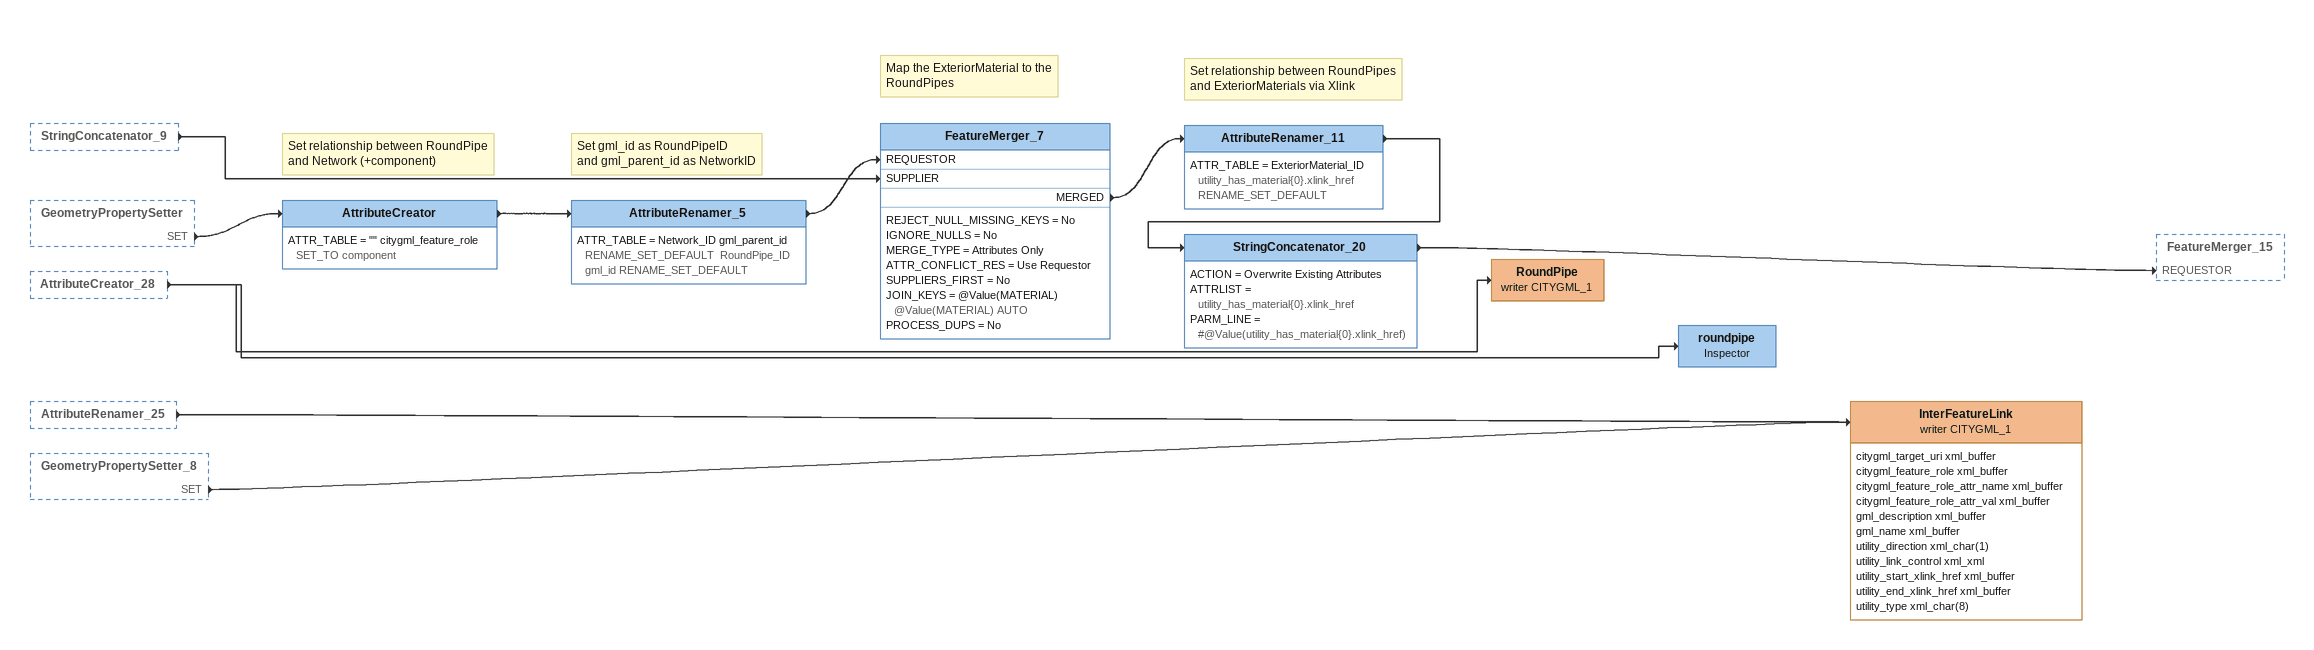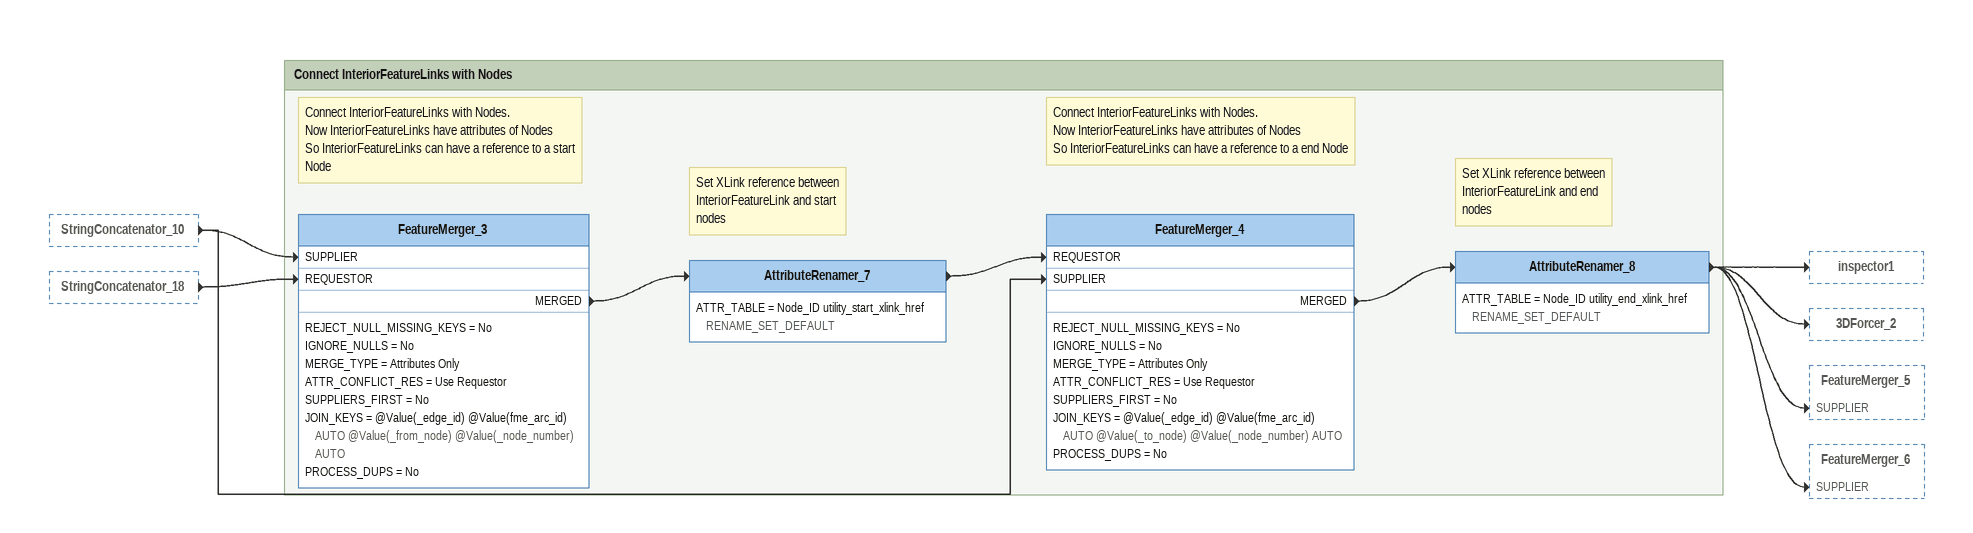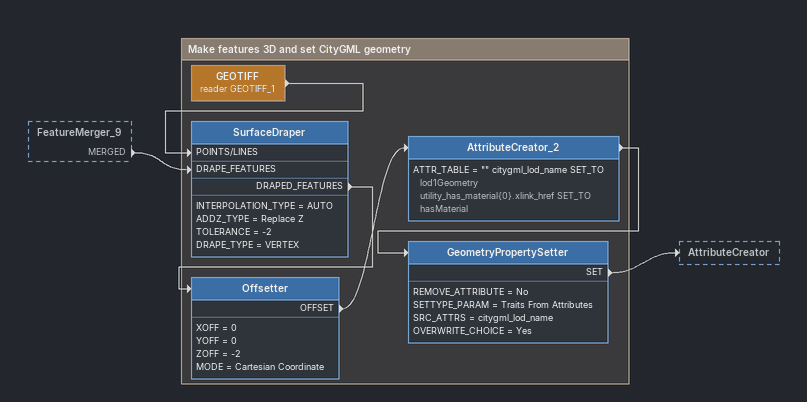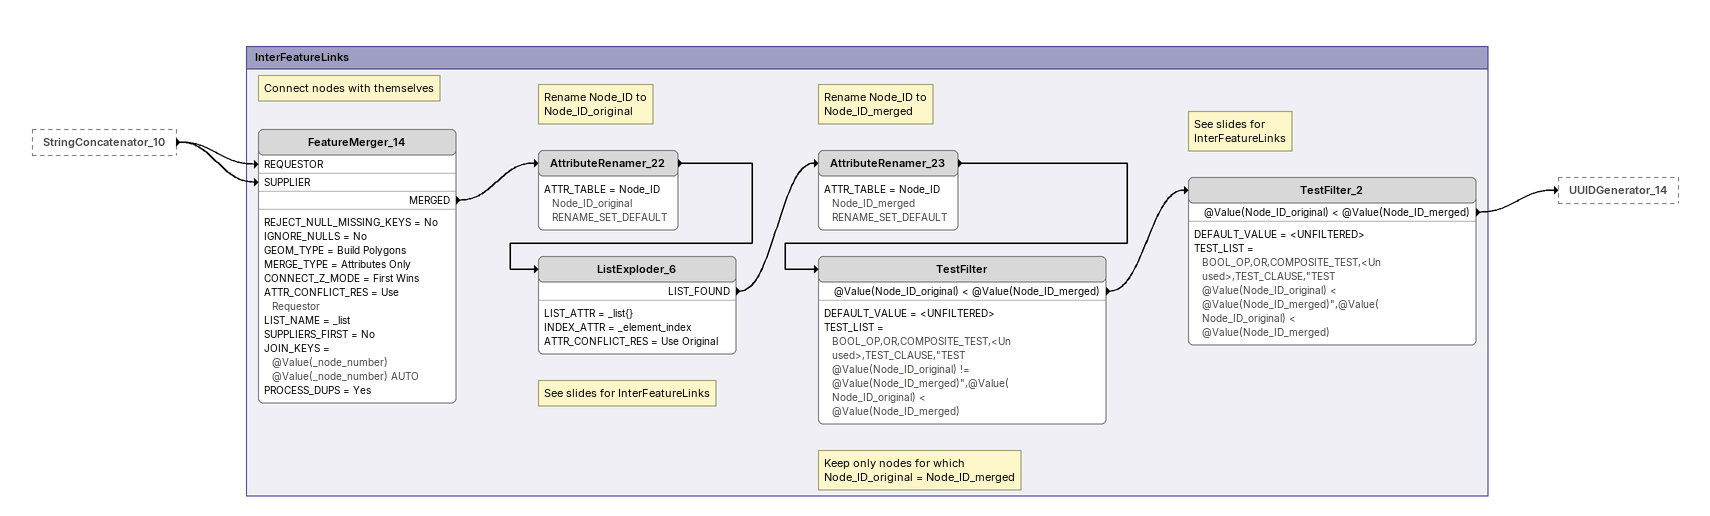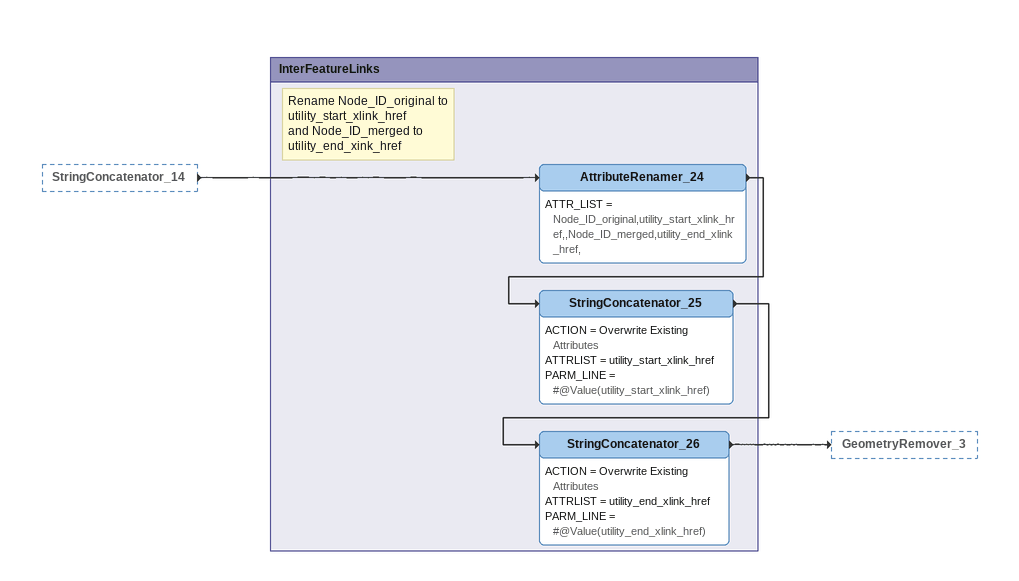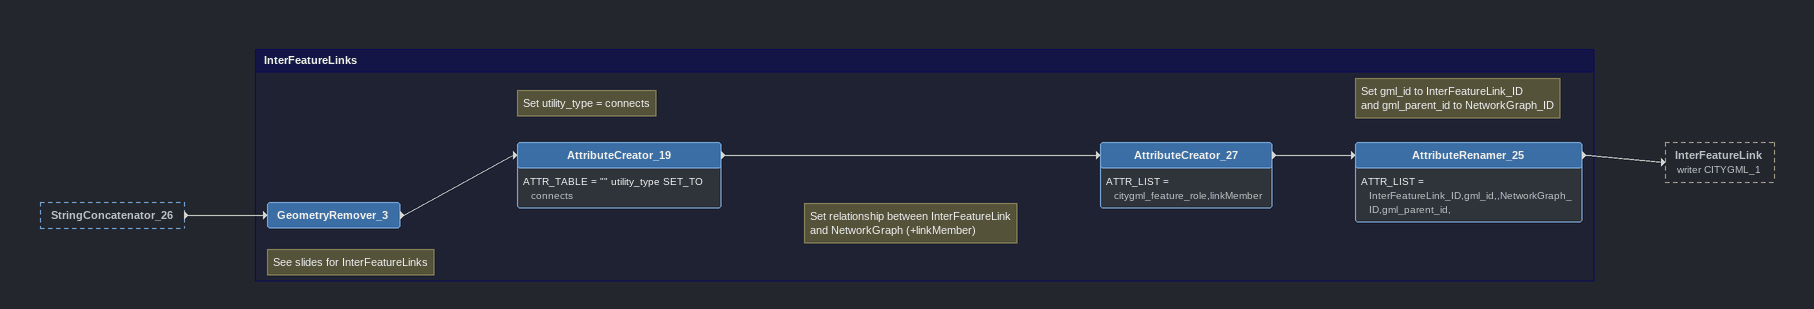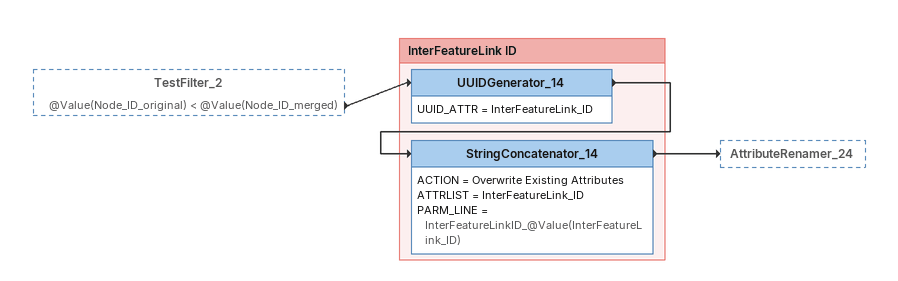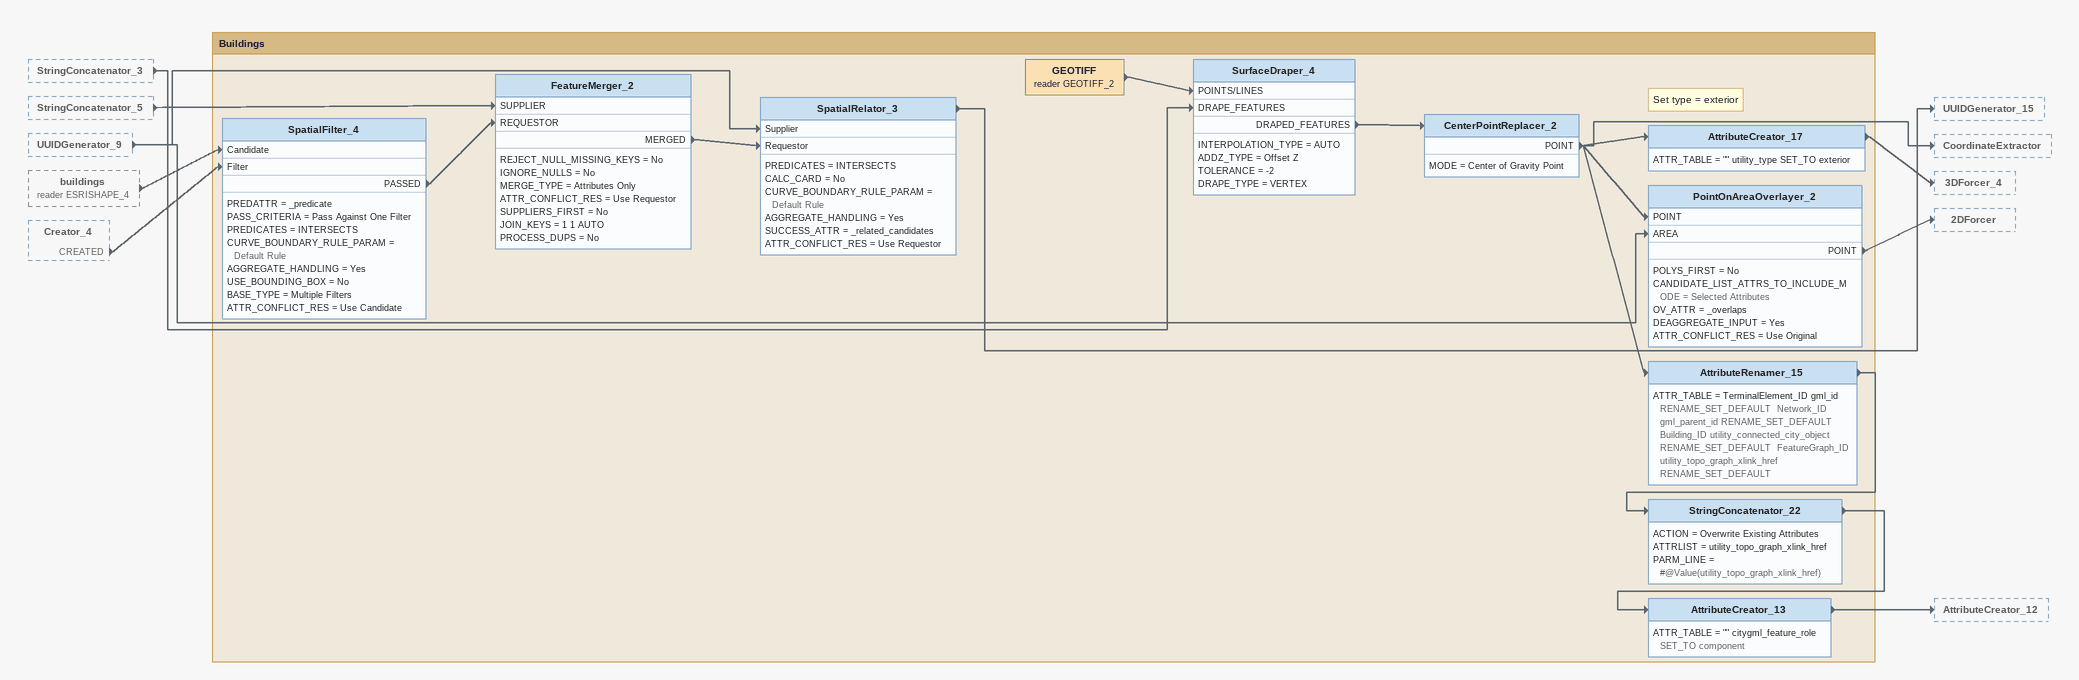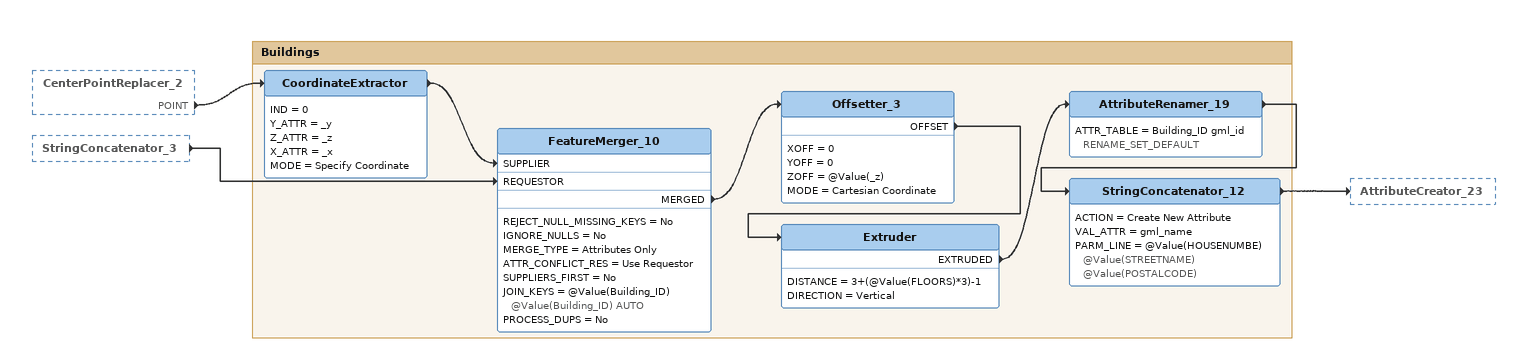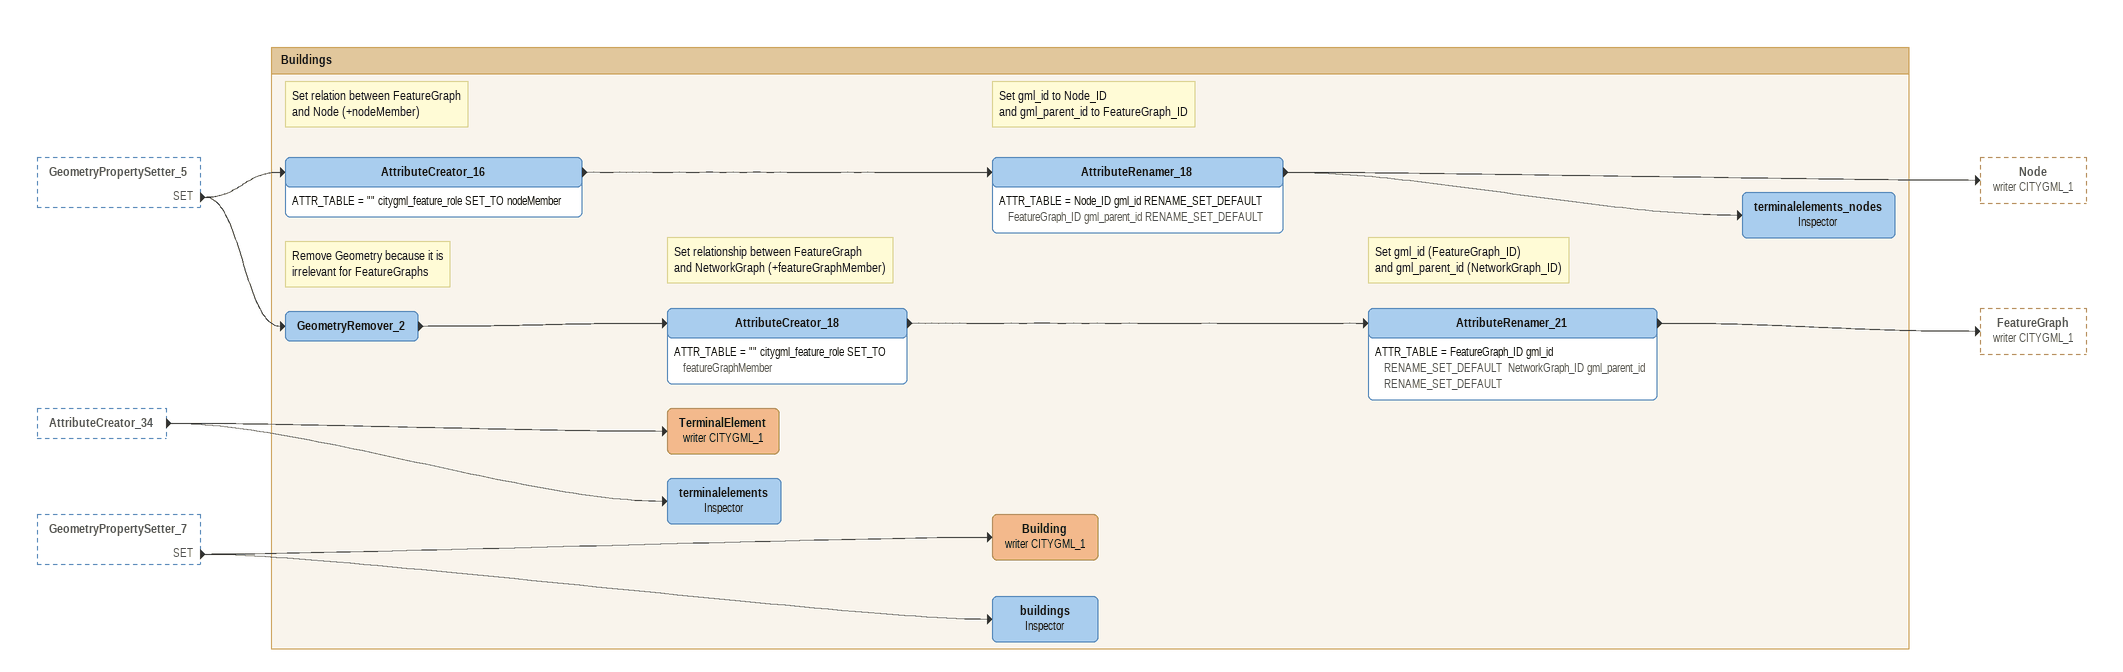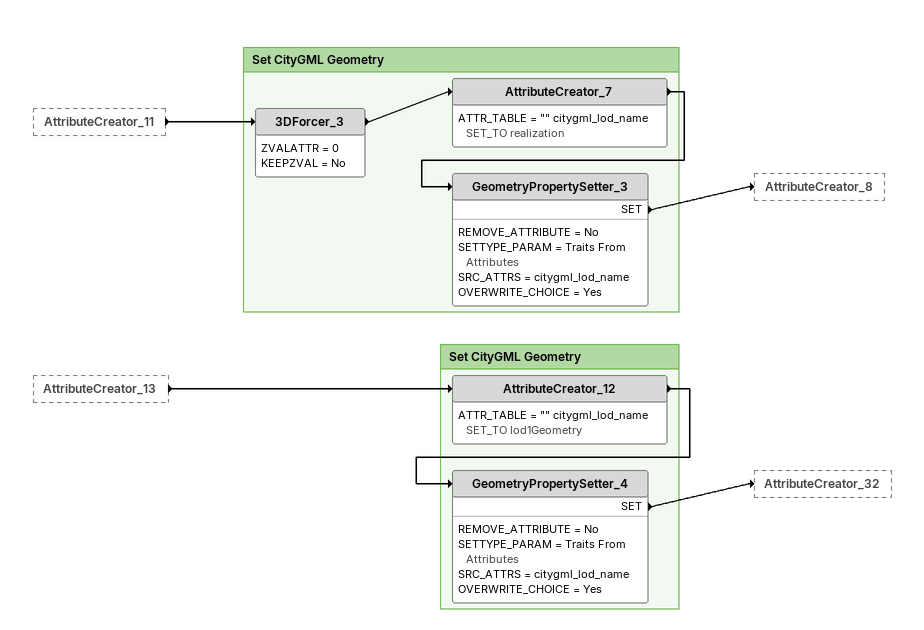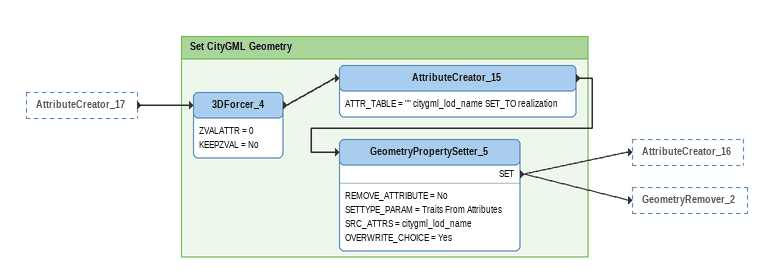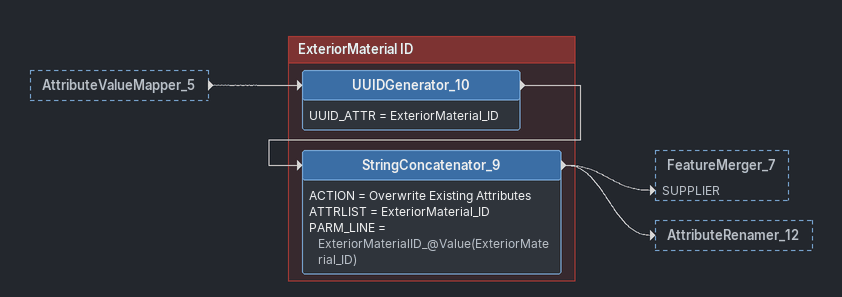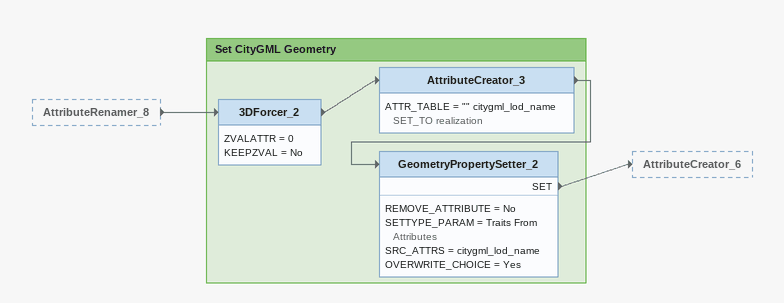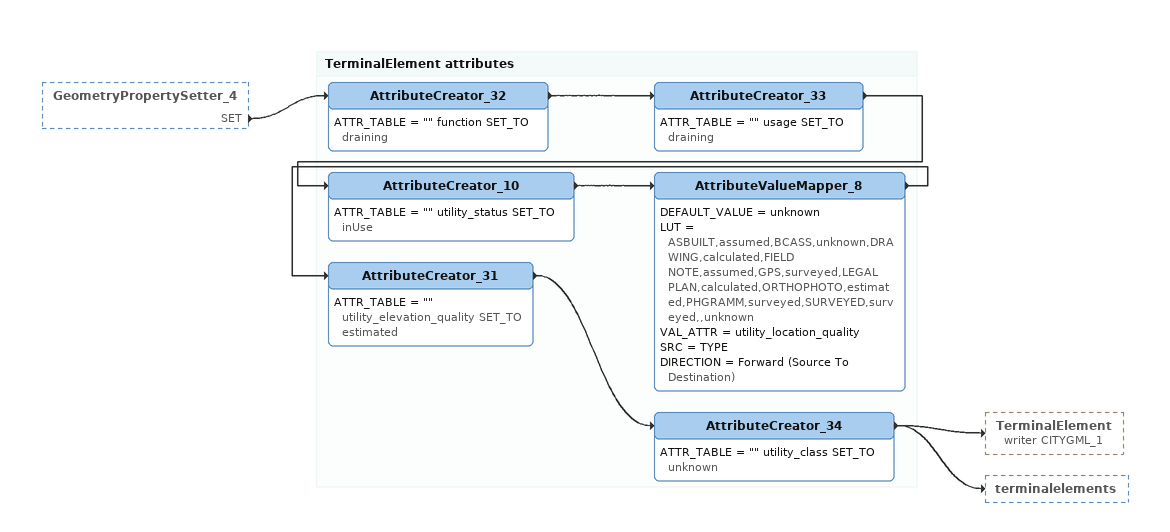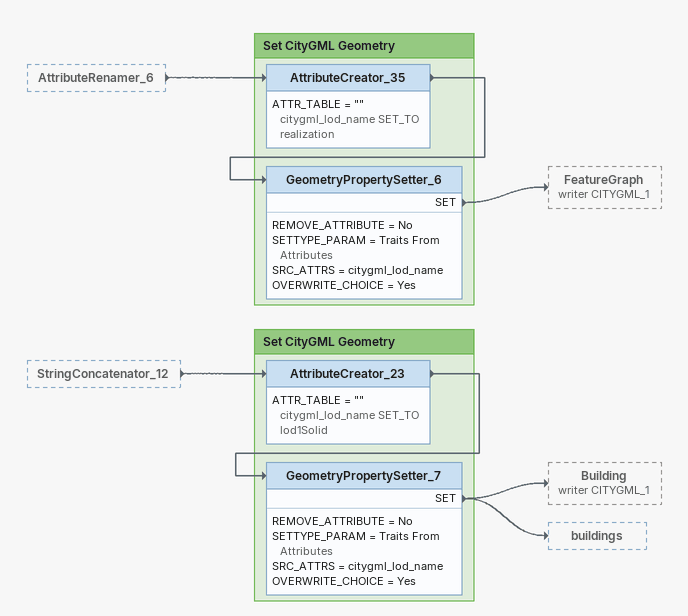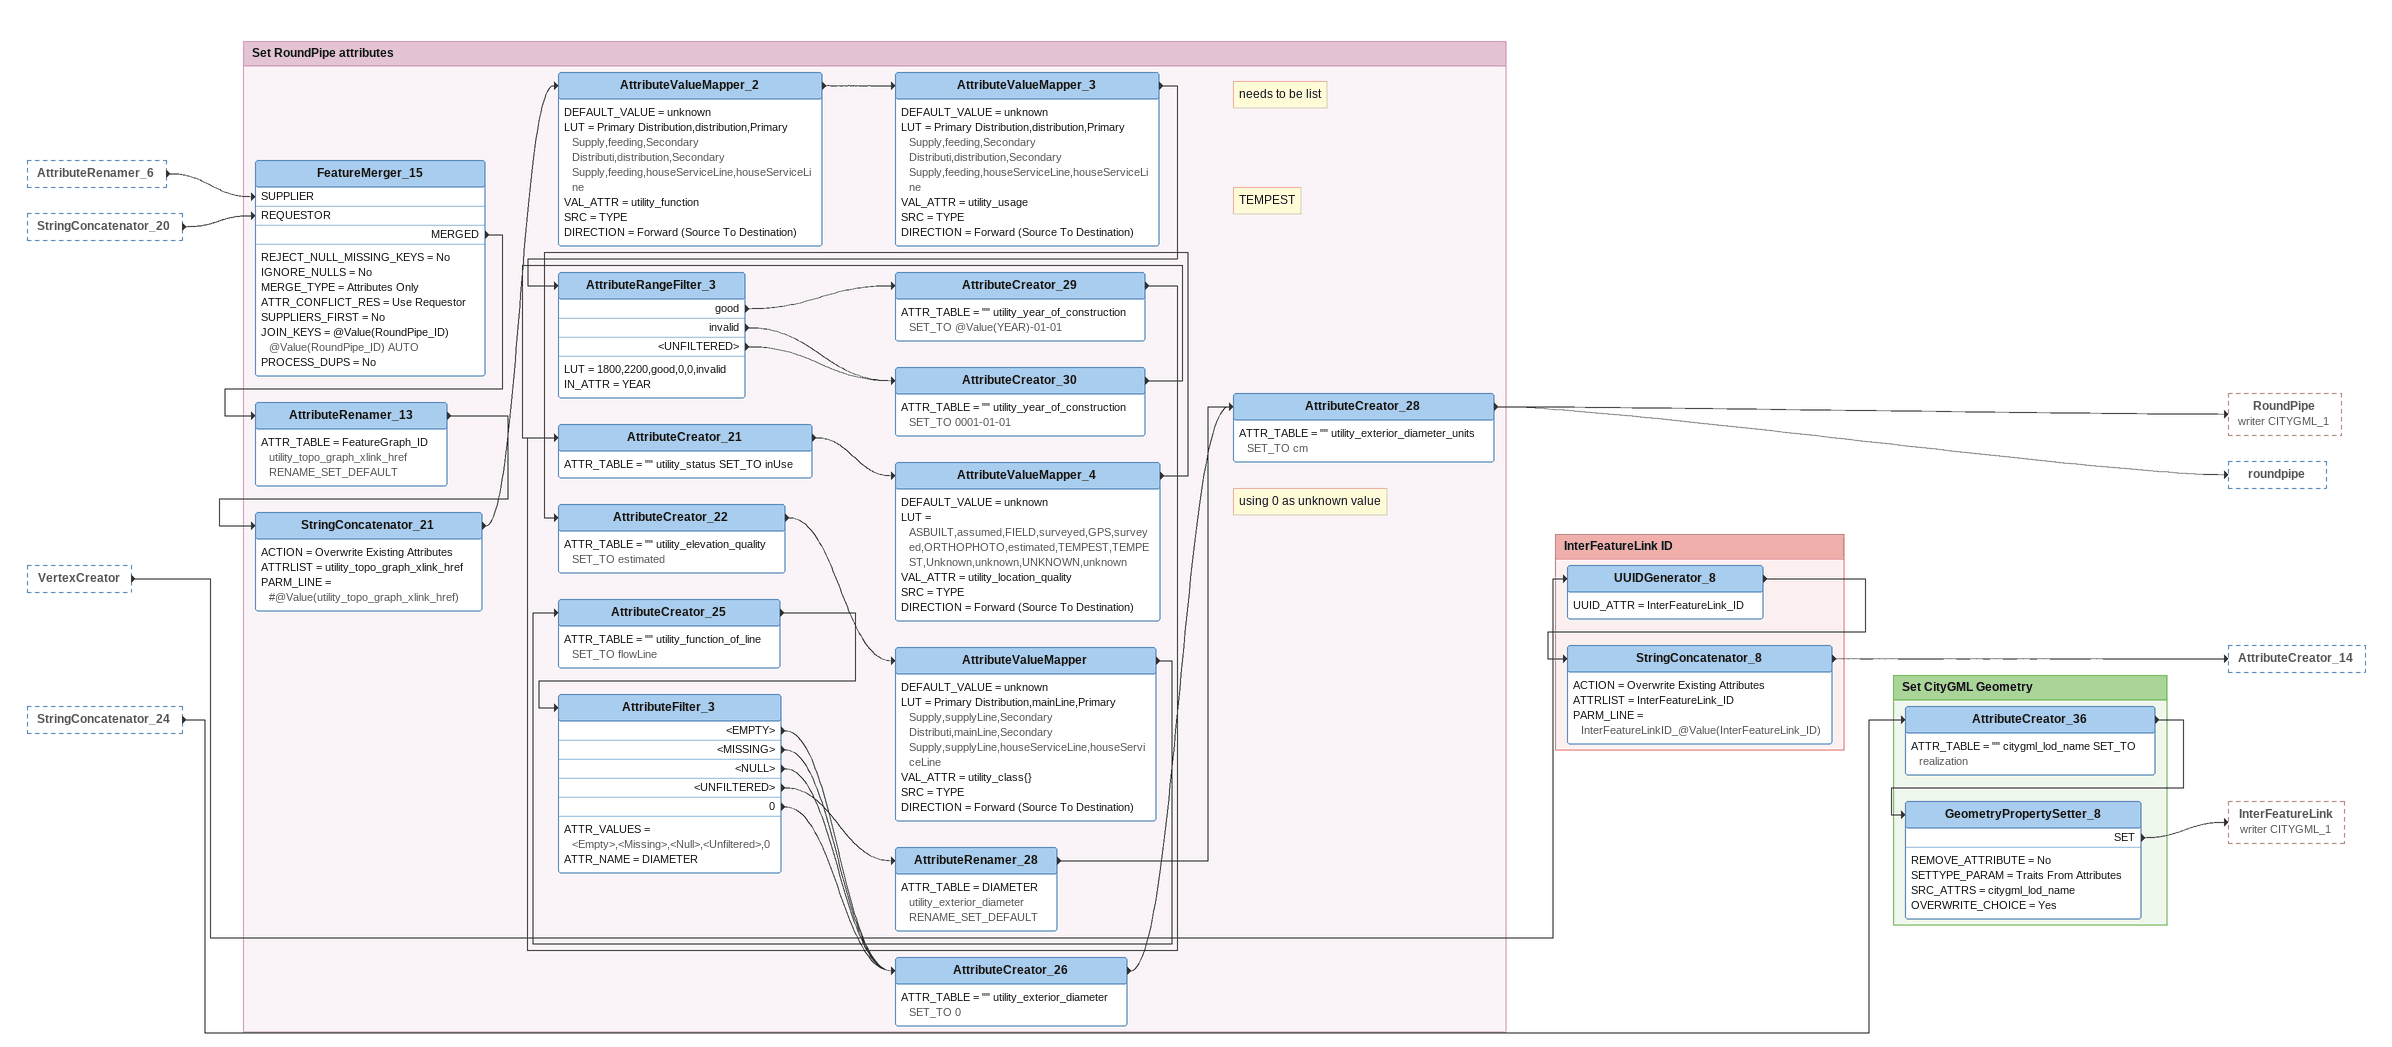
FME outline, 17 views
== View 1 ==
StringConcatenator_9 [outside]
    -> FeatureMerger_7 [SUPPLIER]
GeometryPropertySetter [outside]
    SET -> AttributeCreator
AttributeCreator_28 [outside]
    -> RoundPipe (writer CITYGML_1)
    -> roundpipe
AttributeRenamer_25 [outside]
    -> InterFeatureLink (writer CITYGML_1)
GeometryPropertySetter_8 [outside]
    SET -> InterFeatureLink (writer CITYGML_1)
InterFeatureLink (writer CITYGML_1)
    attributes: citygml_target_uri xml_buffer, citygml_feature_role xml_buffer, citygml_feature_role_attr_name xml_buffer, citygml_feature_role_attr_val xml_buffer, gml_description xml_buffer, gml_name xml_buffer, utility_direction xml_char(1), utility_link_control xml_xml, utility_start_xlink_href xml_buffer, utility_end_xlink_href xml_buffer, utility_type xml_char(8)
Note: Set relationship between RoundPipe / and Network (+component)
AttributeCreator
    ATTR_TABLE = "" citygml_feature_role SET_TO component
    -> AttributeRenamer_5
Note: Set gml_id as RoundPipeID / and gml_parent_id as NetworkID
AttributeRenamer_5
    ATTR_TABLE = Network_ID gml_parent_id RENAME_SET_DEFAULT  RoundPipe_ID gml_id RENAME_SET_DEFAULT
    -> FeatureMerger_7 [REQUESTOR]
Note: Map the ExteriorMaterial to the / RoundPipes
FeatureMerger_7
    REJECT_NULL_MISSING_KEYS = No
    IGNORE_NULLS = No
    MERGE_TYPE = Attributes Only
    ATTR_CONFLICT_RES = Use Requestor
    SUPPLIERS_FIRST = No
    JOIN_KEYS = @Value(MATERIAL) @Value(MATERIAL) AUTO
    PROCESS_DUPS = No
    MERGED -> AttributeRenamer_11
Note: Set relationship between RoundPipes / and ExteriorMaterials via Xlink
AttributeRenamer_11
    ATTR_TABLE = ExteriorMaterial_ID utility_has_material{0}.xlink_href RENAME_SET_DEFAULT
    -> StringConcatenator_20
StringConcatenator_20
    ACTION = Overwrite Existing Attributes
    ATTRLIST = utility_has_material{0}.xlink_href
    PARM_LINE = #@Value(utility_has_material{0}.xlink_href)
    -> FeatureMerger_15 [REQUESTOR]
RoundPipe (writer CITYGML_1)
roundpipe: Inspector

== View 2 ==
StringConcatenator_10 [outside]
    -> FeatureMerger_3 [SUPPLIER]
    -> FeatureMerger_4 [SUPPLIER]
StringConcatenator_18 [outside]
    -> FeatureMerger_3 [REQUESTOR]

Bookmark: Connect InteriorFeatureLinks with Nodes
Note: Connect InteriorFeatureLinks with Nodes. / Now InteriorFeatureLinks have attributes of Nodes / So InteriorFeatureLinks can have a reference to a start Node
FeatureMerger_3
    REJECT_NULL_MISSING_KEYS = No
    IGNORE_NULLS = No
    MERGE_TYPE = Attributes Only
    ATTR_CONFLICT_RES = Use Requestor
    SUPPLIERS_FIRST = No
    JOIN_KEYS = @Value(_edge_id) @Value(fme_arc_id) AUTO @Value(_from_node) @Value(_node_number) AUTO
    PROCESS_DUPS = No
    MERGED -> AttributeRenamer_7
Note: Set XLink reference between / InteriorFeatureLink and start / nodes
AttributeRenamer_7
    ATTR_TABLE = Node_ID utility_start_xlink_href RENAME_SET_DEFAULT
    -> FeatureMerger_4 [REQUESTOR]
Note: Connect InteriorFeatureLinks with Nodes. / Now InteriorFeatureLinks have attributes of Nodes / So InteriorFeatureLinks can have a reference to a end Node
FeatureMerger_4
    REJECT_NULL_MISSING_KEYS = No
    IGNORE_NULLS = No
    MERGE_TYPE = Attributes Only
    ATTR_CONFLICT_RES = Use Requestor
    SUPPLIERS_FIRST = No
    JOIN_KEYS = @Value(_edge_id) @Value(fme_arc_id) AUTO @Value(_to_node) @Value(_node_number) AUTO
    PROCESS_DUPS = No
    MERGED -> AttributeRenamer_8
Note: Set XLink reference between / InteriorFeatureLink and end / nodes
AttributeRenamer_8
    ATTR_TABLE = Node_ID utility_end_xlink_href RENAME_SET_DEFAULT
    -> inspector1
    -> 3DForcer_2
    -> FeatureMerger_5 [SUPPLIER]
    -> FeatureMerger_6 [SUPPLIER]

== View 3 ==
FeatureMerger_9 [outside]
    MERGED -> SurfaceDraper [DRAPE_FEATURES]

Bookmark: Make features 3D and set CityGML geometry
GEOTIFF (reader GEOTIFF_1)
    -> SurfaceDraper [POINTS/LINES]
SurfaceDraper
    INTERPOLATION_TYPE = AUTO
    ADDZ_TYPE = Replace Z
    TOLERANCE = -2
    DRAPE_TYPE = VERTEX
    DRAPED_FEATURES -> Offsetter
Offsetter
    XOFF = 0
    YOFF = 0
    ZOFF = -2
    MODE = Cartesian Coordinate
    OFFSET -> AttributeCreator_2
AttributeCreator_2
    ATTR_TABLE = "" citygml_lod_name SET_TO lod1Geometry  utility_has_material{0}.xlink_href SET_TO hasMaterial
    -> GeometryPropertySetter
GeometryPropertySetter
    REMOVE_ATTRIBUTE = No
    SETTYPE_PARAM = Traits From Attributes
    SRC_ATTRS = citygml_lod_name
    OVERWRITE_CHOICE = Yes
    SET -> AttributeCreator

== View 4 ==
StringConcatenator_10 [outside]
    -> FeatureMerger_14 [REQUESTOR]
    -> FeatureMerger_14 [SUPPLIER]

Bookmark: InterFeatureLinks
Note: Connect nodes with themselves
FeatureMerger_14
    REJECT_NULL_MISSING_KEYS = No
    IGNORE_NULLS = No
    GEOM_TYPE = Build Polygons
    MERGE_TYPE = Attributes Only
    CONNECT_Z_MODE = First Wins
    ATTR_CONFLICT_RES = Use Requestor
    LIST_NAME = _list
    SUPPLIERS_FIRST = No
    JOIN_KEYS = @Value(_node_number) @Value(_node_number) AUTO
    PROCESS_DUPS = Yes
    MERGED -> AttributeRenamer_22
Note: Rename Node_ID to / Node_ID_original
AttributeRenamer_22
    ATTR_TABLE = Node_ID Node_ID_original RENAME_SET_DEFAULT
    -> ListExploder_6
Note: See slides for InterFeatureLinks
ListExploder_6
    LIST_ATTR = _list{}
    INDEX_ATTR = _element_index
    ATTR_CONFLICT_RES = Use Original
    LIST_FOUND -> AttributeRenamer_23
Note: Rename Node_ID to / Node_ID_merged
AttributeRenamer_23
    ATTR_TABLE = Node_ID Node_ID_merged RENAME_SET_DEFAULT
    -> TestFilter
Note: Keep only nodes for which / Node_ID_original = Node_ID_merged
TestFilter
    DEFAULT_VALUE = <UNFILTERED>
    TEST_LIST = BOOL_OP,OR,COMPOSITE_TEST,<Unused>,TEST_CLAUSE,"TEST @Value(Node_ID_original) != @Value(Node_ID_merged)",@Value(Node_ID_original) < @Value(Node_ID_merged)
    @Value(Node_ID_original) < @Value(Node_ID_merged) -> TestFilter_2
Note: See slides for / InterFeatureLinks
TestFilter_2
    DEFAULT_VALUE = <UNFILTERED>
    TEST_LIST = BOOL_OP,OR,COMPOSITE_TEST,<Unused>,TEST_CLAUSE,"TEST @Value(Node_ID_original) < @Value(Node_ID_merged)",@Value(Node_ID_original) < @Value(Node_ID_merged)
    @Value(Node_ID_original) < @Value(Node_ID_merged) -> UUIDGenerator_14

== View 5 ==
StringConcatenator_14 [outside]
    -> AttributeRenamer_24

Bookmark: InterFeatureLinks
Note: Rename Node_ID_original to utility_start_xlink_href / and Node_ID_merged to utility_end_xink_href
AttributeRenamer_24
    ATTR_LIST = Node_ID_original,utility_start_xlink_href,,Node_ID_merged,utility_end_xlink_href,
    -> StringConcatenator_25
StringConcatenator_25
    ACTION = Overwrite Existing Attributes
    ATTRLIST = utility_start_xlink_href
    PARM_LINE = #@Value(utility_start_xlink_href)
    -> StringConcatenator_26
StringConcatenator_26
    ACTION = Overwrite Existing Attributes
    ATTRLIST = utility_end_xlink_href
    PARM_LINE = #@Value(utility_end_xlink_href)
    -> GeometryRemover_3

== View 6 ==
StringConcatenator_26 [outside]
    -> GeometryRemover_3

Bookmark: InterFeatureLinks
Note: See slides for InterFeatureLinks
GeometryRemover_3
    -> AttributeCreator_19
Note: Set utility_type = connects
AttributeCreator_19
    ATTR_TABLE = "" utility_type SET_TO connects
    -> AttributeCreator_27
Note: Set relationship between InterFeatureLink / and NetworkGraph (+linkMember)
AttributeCreator_27
    ATTR_LIST = citygml_feature_role,linkMember
    -> AttributeRenamer_25
Note: Set gml_id to InterFeatureLink_ID / and gml_parent_id to NetworkGraph_ID
AttributeRenamer_25
    ATTR_LIST = InterFeatureLink_ID,gml_id,,NetworkGraph_ID,gml_parent_id,
    -> InterFeatureLink (writer CITYGML_1)

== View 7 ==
TestFilter_2 [outside]
    @Value(Node_ID_original) < @Value(Node_ID_merged) -> UUIDGenerator_14

Bookmark: InterFeatureLink ID
UUIDGenerator_14
    UUID_ATTR = InterFeatureLink_ID
    -> StringConcatenator_14
StringConcatenator_14
    ACTION = Overwrite Existing Attributes
    ATTRLIST = InterFeatureLink_ID
    PARM_LINE = InterFeatureLinkID_@Value(InterFeatureLink_ID)
    -> AttributeRenamer_24

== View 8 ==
StringConcatenator_3 [outside]
    -> SurfaceDraper_4 [DRAPE_FEATURES]
StringConcatenator_5 [outside]
    -> FeatureMerger_2 [SUPPLIER]
UUIDGenerator_9 [outside]
    -> SpatialRelator_3 [Supplier]
    -> PointOnAreaOverlayer_2 [AREA]
buildings (reader ESRISHAPE_4) [outside]
    -> SpatialFilter_4 [Candidate]
Creator_4 [outside]
    CREATED -> SpatialFilter_4 [Filter]

Bookmark: Buildings
SpatialFilter_4
    PREDATTR = _predicate
    PASS_CRITERIA = Pass Against One Filter
    PREDICATES = INTERSECTS
    CURVE_BOUNDARY_RULE_PARAM = Default Rule
    AGGREGATE_HANDLING = Yes
    USE_BOUNDING_BOX = No
    BASE_TYPE = Multiple Filters
    ATTR_CONFLICT_RES = Use Candidate
    PASSED -> FeatureMerger_2 [REQUESTOR]
FeatureMerger_2
    REJECT_NULL_MISSING_KEYS = No
    IGNORE_NULLS = No
    MERGE_TYPE = Attributes Only
    ATTR_CONFLICT_RES = Use Requestor
    SUPPLIERS_FIRST = No
    JOIN_KEYS = 1 1 AUTO
    PROCESS_DUPS = No
    MERGED -> SpatialRelator_3 [Requestor]
SpatialRelator_3
    PREDICATES = INTERSECTS
    CALC_CARD = No
    CURVE_BOUNDARY_RULE_PARAM = Default Rule
    AGGREGATE_HANDLING = Yes
    SUCCESS_ATTR = _related_candidates
    ATTR_CONFLICT_RES = Use Requestor
    -> UUIDGenerator_15
GEOTIFF (reader GEOTIFF_2)
    -> SurfaceDraper_4 [POINTS/LINES]
SurfaceDraper_4
    INTERPOLATION_TYPE = AUTO
    ADDZ_TYPE = Offset Z
    TOLERANCE = -2
    DRAPE_TYPE = VERTEX
    DRAPED_FEATURES -> CenterPointReplacer_2
CenterPointReplacer_2
    MODE = Center of Gravity Point
    POINT -> PointOnAreaOverlayer_2 [POINT]
    POINT -> CoordinateExtractor
    POINT -> AttributeRenamer_15
    POINT -> AttributeCreator_17
Note: Set type = exterior
AttributeCreator_17
    ATTR_TABLE = "" utility_type SET_TO exterior
    -> 3DForcer_4
PointOnAreaOverlayer_2
    POLYS_FIRST = No
    CANDIDATE_LIST_ATTRS_TO_INCLUDE_MODE = Selected Attributes
    OV_ATTR = _overlaps
    DEAGGREGATE_INPUT = Yes
    ATTR_CONFLICT_RES = Use Original
    POINT -> 2DForcer
AttributeRenamer_15
    ATTR_TABLE = TerminalElement_ID gml_id RENAME_SET_DEFAULT  Network_ID gml_parent_id RENAME_SET_DEFAULT  Building_ID utility_connected_city_object RENAME_SET_DEFAULT  FeatureGraph_ID utility_topo_graph_xlink_href RENAME_SET_DEFAULT
    -> StringConcatenator_22
StringConcatenator_22
    ACTION = Overwrite Existing Attributes
    ATTRLIST = utility_topo_graph_xlink_href
    PARM_LINE = #@Value(utility_topo_graph_xlink_href)
    -> AttributeCreator_13
AttributeCreator_13
    ATTR_TABLE = "" citygml_feature_role SET_TO component
    -> AttributeCreator_12

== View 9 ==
CenterPointReplacer_2 [outside]
    POINT -> CoordinateExtractor
StringConcatenator_3 [outside]
    -> FeatureMerger_10 [REQUESTOR]

Bookmark: Buildings
CoordinateExtractor
    IND = 0
    Y_ATTR = _y
    Z_ATTR = _z
    X_ATTR = _x
    MODE = Specify Coordinate
    -> FeatureMerger_10 [SUPPLIER]
FeatureMerger_10
    REJECT_NULL_MISSING_KEYS = No
    IGNORE_NULLS = No
    MERGE_TYPE = Attributes Only
    ATTR_CONFLICT_RES = Use Requestor
    SUPPLIERS_FIRST = No
    JOIN_KEYS = @Value(Building_ID) @Value(Building_ID) AUTO
    PROCESS_DUPS = No
    MERGED -> Offsetter_3
Offsetter_3
    XOFF = 0
    YOFF = 0
    ZOFF = @Value(_z)
    MODE = Cartesian Coordinate
    OFFSET -> Extruder
Extruder
    DISTANCE = 3+(@Value(FLOORS)*3)-1
    DIRECTION = Vertical
    EXTRUDED -> AttributeRenamer_19
AttributeRenamer_19
    ATTR_TABLE = Building_ID gml_id RENAME_SET_DEFAULT
    -> StringConcatenator_12
StringConcatenator_12
    ACTION = Create New Attribute
    VAL_ATTR = gml_name
    PARM_LINE = @Value(HOUSENUMBE) @Value(STREETNAME) @Value(POSTALCODE)
    -> AttributeCreator_23

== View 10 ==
GeometryPropertySetter_5 [outside]
    SET -> AttributeCreator_16
    SET -> GeometryRemover_2
AttributeCreator_34 [outside]
    -> TerminalElement (writer CITYGML_1)
    -> terminalelements
GeometryPropertySetter_7 [outside]
    SET -> Building (writer CITYGML_1)
    SET -> buildings

Bookmark: Buildings
Note: Set relation between FeatureGraph / and Node (+nodeMember)
AttributeCreator_16
    ATTR_TABLE = "" citygml_feature_role SET_TO nodeMember
    -> AttributeRenamer_18
Note: Set gml_id to Node_ID / and gml_parent_id to FeatureGraph_ID
AttributeRenamer_18
    ATTR_TABLE = Node_ID gml_id RENAME_SET_DEFAULT  FeatureGraph_ID gml_parent_id RENAME_SET_DEFAULT
    -> Node (writer CITYGML_1)
    -> terminalelements_nodes
terminalelements_nodes: Inspector
Note: Remove Geometry because it is / irrelevant for FeatureGraphs
GeometryRemover_2
    -> AttributeCreator_18
Note: Set relationship between FeatureGraph / and NetworkGraph (+featureGraphMember)
AttributeCreator_18
    ATTR_TABLE = "" citygml_feature_role SET_TO featureGraphMember
    -> AttributeRenamer_21
Note: Set gml_id (FeatureGraph_ID) / and gml_parent_id (NetworkGraph_ID)
AttributeRenamer_21
    ATTR_TABLE = FeatureGraph_ID gml_id RENAME_SET_DEFAULT  NetworkGraph_ID gml_parent_id RENAME_SET_DEFAULT
    -> FeatureGraph (writer CITYGML_1)
TerminalElement (writer CITYGML_1)
terminalelements: Inspector
Building (writer CITYGML_1)
buildings: Inspector

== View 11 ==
AttributeCreator_11 [outside]
    -> 3DForcer_3
AttributeCreator_13 [outside]
    -> AttributeCreator_12

Bookmark: Set CityGML Geometry
3DForcer_3
    ZVALATTR = 0
    KEEPZVAL = No
    -> AttributeCreator_7
AttributeCreator_7
    ATTR_TABLE = "" citygml_lod_name SET_TO realization
    -> GeometryPropertySetter_3
GeometryPropertySetter_3
    REMOVE_ATTRIBUTE = No
    SETTYPE_PARAM = Traits From Attributes
    SRC_ATTRS = citygml_lod_name
    OVERWRITE_CHOICE = Yes
    SET -> AttributeCreator_8

Bookmark: Set CityGML Geometry
AttributeCreator_12
    ATTR_TABLE = "" citygml_lod_name SET_TO lod1Geometry
    -> GeometryPropertySetter_4
GeometryPropertySetter_4
    REMOVE_ATTRIBUTE = No
    SETTYPE_PARAM = Traits From Attributes
    SRC_ATTRS = citygml_lod_name
    OVERWRITE_CHOICE = Yes
    SET -> AttributeCreator_32

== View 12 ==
AttributeCreator_17 [outside]
    -> 3DForcer_4

Bookmark: Set CityGML Geometry
3DForcer_4
    ZVALATTR = 0
    KEEPZVAL = No
    -> AttributeCreator_15
AttributeCreator_15
    ATTR_TABLE = "" citygml_lod_name SET_TO realization
    -> GeometryPropertySetter_5
GeometryPropertySetter_5
    REMOVE_ATTRIBUTE = No
    SETTYPE_PARAM = Traits From Attributes
    SRC_ATTRS = citygml_lod_name
    OVERWRITE_CHOICE = Yes
    SET -> AttributeCreator_16
    SET -> GeometryRemover_2

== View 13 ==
AttributeValueMapper_5 [outside]
    -> UUIDGenerator_10

Bookmark: ExteriorMaterial ID
UUIDGenerator_10
    UUID_ATTR = ExteriorMaterial_ID
    -> StringConcatenator_9
StringConcatenator_9
    ACTION = Overwrite Existing Attributes
    ATTRLIST = ExteriorMaterial_ID
    PARM_LINE = ExteriorMaterialID_@Value(ExteriorMaterial_ID)
    -> FeatureMerger_7 [SUPPLIER]
    -> AttributeRenamer_12

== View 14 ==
AttributeRenamer_8 [outside]
    -> 3DForcer_2

Bookmark: Set CityGML Geometry
3DForcer_2
    ZVALATTR = 0
    KEEPZVAL = No
    -> AttributeCreator_3
AttributeCreator_3
    ATTR_TABLE = "" citygml_lod_name SET_TO realization
    -> GeometryPropertySetter_2
GeometryPropertySetter_2
    REMOVE_ATTRIBUTE = No
    SETTYPE_PARAM = Traits From Attributes
    SRC_ATTRS = citygml_lod_name
    OVERWRITE_CHOICE = Yes
    SET -> AttributeCreator_6

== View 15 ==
GeometryPropertySetter_4 [outside]
    SET -> AttributeCreator_32

Bookmark: TerminalElement attributes
AttributeCreator_32
    ATTR_TABLE = "" function SET_TO draining
    -> AttributeCreator_33
AttributeCreator_33
    ATTR_TABLE = "" usage SET_TO draining
    -> AttributeCreator_10
AttributeCreator_10
    ATTR_TABLE = "" utility_status SET_TO inUse
    -> AttributeValueMapper_8
AttributeValueMapper_8
    DEFAULT_VALUE = unknown
    LUT = ASBUILT,assumed,BCASS,unknown,DRAWING,calculated,FIELD NOTE,assumed,GPS,surveyed,LEGAL PLAN,calculated,ORTHOPHOTO,estimated,PHGRAMM,surveyed,SURVEYED,surveyed,,unknown
    VAL_ATTR = utility_location_quality
    SRC = TYPE
    DIRECTION = Forward (Source To Destination)
    -> AttributeCreator_31
AttributeCreator_31
    ATTR_TABLE = "" utility_elevation_quality SET_TO estimated
    -> AttributeCreator_34
AttributeCreator_34
    ATTR_TABLE = "" utility_class SET_TO unknown
    -> TerminalElement (writer CITYGML_1)
    -> terminalelements

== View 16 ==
AttributeRenamer_6 [outside]
    -> AttributeCreator_35
StringConcatenator_12 [outside]
    -> AttributeCreator_23

Bookmark: Set CityGML Geometry
AttributeCreator_35
    ATTR_TABLE = "" citygml_lod_name SET_TO realization
    -> GeometryPropertySetter_6
GeometryPropertySetter_6
    REMOVE_ATTRIBUTE = No
    SETTYPE_PARAM = Traits From Attributes
    SRC_ATTRS = citygml_lod_name
    OVERWRITE_CHOICE = Yes
    SET -> FeatureGraph (writer CITYGML_1)

Bookmark: Set CityGML Geometry
AttributeCreator_23
    ATTR_TABLE = "" citygml_lod_name SET_TO lod1Solid
    -> GeometryPropertySetter_7
GeometryPropertySetter_7
    REMOVE_ATTRIBUTE = No
    SETTYPE_PARAM = Traits From Attributes
    SRC_ATTRS = citygml_lod_name
    OVERWRITE_CHOICE = Yes
    SET -> Building (writer CITYGML_1)
    SET -> buildings

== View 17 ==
AttributeRenamer_6 [outside]
    -> FeatureMerger_15 [SUPPLIER]
StringConcatenator_20 [outside]
    -> FeatureMerger_15 [REQUESTOR]
VertexCreator [outside]
    -> UUIDGenerator_8
StringConcatenator_24 [outside]
    -> AttributeCreator_36

Bookmark: InterFeatureLink ID
UUIDGenerator_8
    UUID_ATTR = InterFeatureLink_ID
    -> StringConcatenator_8
StringConcatenator_8
    ACTION = Overwrite Existing Attributes
    ATTRLIST = InterFeatureLink_ID
    PARM_LINE = InterFeatureLinkID_@Value(InterFeatureLink_ID)
    -> AttributeCreator_14

Bookmark: Set CityGML Geometry
AttributeCreator_36
    ATTR_TABLE = "" citygml_lod_name SET_TO realization
    -> GeometryPropertySetter_8
GeometryPropertySetter_8
    REMOVE_ATTRIBUTE = No
    SETTYPE_PARAM = Traits From Attributes
    SRC_ATTRS = citygml_lod_name
    OVERWRITE_CHOICE = Yes
    SET -> InterFeatureLink (writer CITYGML_1)

Bookmark: Set RoundPipe attributes
FeatureMerger_15
    REJECT_NULL_MISSING_KEYS = No
    IGNORE_NULLS = No
    MERGE_TYPE = Attributes Only
    ATTR_CONFLICT_RES = Use Requestor
    SUPPLIERS_FIRST = No
    JOIN_KEYS = @Value(RoundPipe_ID) @Value(RoundPipe_ID) AUTO
    PROCESS_DUPS = No
    MERGED -> AttributeRenamer_13
AttributeRenamer_13
    ATTR_TABLE = FeatureGraph_ID utility_topo_graph_xlink_href RENAME_SET_DEFAULT
    -> StringConcatenator_21
StringConcatenator_21
    ACTION = Overwrite Existing Attributes
    ATTRLIST = utility_topo_graph_xlink_href
    PARM_LINE = #@Value(utility_topo_graph_xlink_href)
    -> AttributeValueMapper_2
AttributeValueMapper_2
    DEFAULT_VALUE = unknown
    LUT = Primary Distribution,distribution,Primary Supply,feeding,Secondary Distributi,distribution,Secondary Supply,feeding,houseServiceLine,houseServiceLine
    VAL_ATTR = utility_function
    SRC = TYPE
    DIRECTION = Forward (Source To Destination)
    -> AttributeValueMapper_3
Note: needs to be list
AttributeValueMapper_3
    DEFAULT_VALUE = unknown
    LUT = Primary Distribution,distribution,Primary Supply,feeding,Secondary Distributi,distribution,Secondary Supply,feeding,houseServiceLine,houseServiceLine
    VAL_ATTR = utility_usage
    SRC = TYPE
    DIRECTION = Forward (Source To Destination)
    -> AttributeRangeFilter_3
AttributeRangeFilter_3
    LUT = 1800,2200,good,0,0,invalid
    IN_ATTR = YEAR
    good -> AttributeCreator_29
    invalid -> AttributeCreator_30
    <UNFILTERED> -> AttributeCreator_30
AttributeCreator_29
    ATTR_TABLE = "" utility_year_of_construction SET_TO @Value(YEAR)-01-01
    -> AttributeCreator_21
AttributeCreator_30
    ATTR_TABLE = "" utility_year_of_construction SET_TO 0001-01-01
    -> AttributeCreator_21
AttributeCreator_21
    ATTR_TABLE = "" utility_status SET_TO inUse
    -> AttributeValueMapper_4
Note: TEMPEST
AttributeValueMapper_4
    DEFAULT_VALUE = unknown
    LUT = ASBUILT,assumed,FIELD,surveyed,GPS,surveyed,ORTHOPHOTO,estimated,TEMPEST,TEMPEST,Unknown,unknown,UNKNOWN,unknown
    VAL_ATTR = utility_location_quality
    SRC = TYPE
    DIRECTION = Forward (Source To Destination)
    -> AttributeCreator_22
AttributeCreator_22
    ATTR_TABLE = "" utility_elevation_quality SET_TO estimated
    -> AttributeValueMapper
AttributeValueMapper
    DEFAULT_VALUE = unknown
    LUT = Primary Distribution,mainLine,Primary Supply,supplyLine,Secondary Distributi,mainLine,Secondary Supply,supplyLine,houseServiceLine,houseServiceLine
    VAL_ATTR = utility_class{}
    SRC = TYPE
    DIRECTION = Forward (Source To Destination)
    -> AttributeCreator_25
AttributeCreator_25
    ATTR_TABLE = "" utility_function_of_line SET_TO flowLine
    -> AttributeFilter_3
AttributeFilter_3
    ATTR_VALUES = <Empty>,<Missing>,<Null>,<Unfiltered>,0
    ATTR_NAME = DIAMETER
    <EMPTY> -> AttributeCreator_26
    <MISSING> -> AttributeCreator_26
    <NULL> -> AttributeCreator_26
    <UNFILTERED> -> AttributeRenamer_28
    0 -> AttributeCreator_26
AttributeRenamer_28
    ATTR_TABLE = DIAMETER utility_exterior_diameter RENAME_SET_DEFAULT
    -> AttributeCreator_28
Note: using 0 as unknown value
AttributeCreator_26
    ATTR_TABLE = "" utility_exterior_diameter SET_TO 0
    -> AttributeCreator_28
AttributeCreator_28
    ATTR_TABLE = "" utility_exterior_diameter_units SET_TO cm
    -> RoundPipe (writer CITYGML_1)
    -> roundpipe
